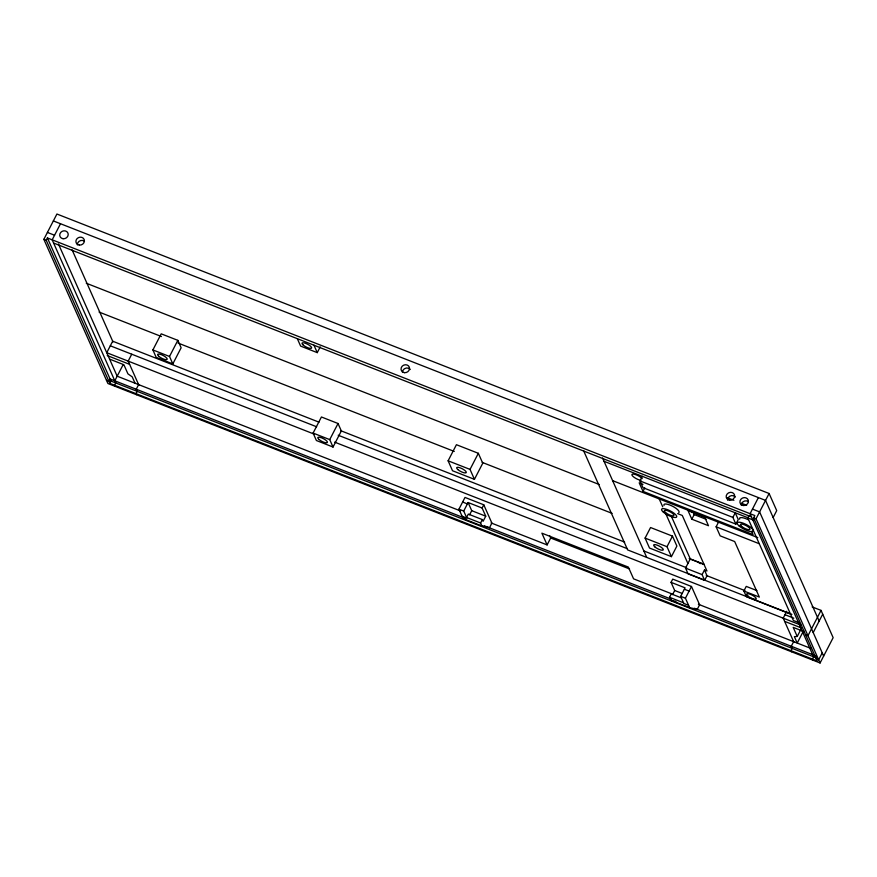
<?xml version="1.0" encoding="UTF-8"?>
<svg xmlns="http://www.w3.org/2000/svg" width="877" height="877" viewBox="0 0 877 877"><rect width="100%" height="100%" fill="white"/><g stroke="black" fill="none" stroke-linecap="round" stroke-linejoin="round"><path stroke-width="1.32" d="M812.157 606.906L821.036 610.392L833.15 637.667L820.083 662.979L107.893 383.501L43.85 239.333L56.917 214.021L769.107 493.499L776.715 510.611L773.152 517.518M46.229 240.265L47.424 237.963L754.845 515.566L753.661 517.868L817.232 660.973L109.8 383.37L46.229 240.265L43.85 239.333M60.502 223.734L52.181 239.838L115.753 382.942L114.558 385.244L115.04 386.308M109.8 383.37L110.984 381.067L47.424 237.963M114.799 380.804L123.12 364.7M131.736 354.22L128.174 361.116L138.939 385.343M152.894 349.934L161.204 333.83L177.834 340.353L181.133 347.785L172.824 363.889L156.194 357.367L152.894 349.934L169.513 356.457L172.824 363.889M138.61 384.619L136.242 389.213L137.185 391.35L136.001 393.652L136.472 394.727M169.513 356.457L177.834 340.353M297.325 338.675L300.625 346.108L317.255 352.631L320.226 346.886M313.1 433.085L321.42 416.981L338.04 423.503L341.339 430.936L333.03 447.04L316.4 440.517L313.1 433.085L329.73 439.607L333.03 447.04M329.73 439.607L338.04 423.503M448.114 460.809L456.424 444.705L478.338 453.299L482.745 463.231L474.435 479.335L452.521 470.741L448.114 460.809L470.028 469.403L474.435 479.335M470.028 469.403L478.338 453.299M458.945 509.175L465.007 497.434L483.775 504.801L491.887 523.076L489.519 527.68L481.901 525.948L463.133 518.581L458.945 509.175L463.714 511.05L466.86 518.132L462.102 516.268M463.714 511.05L468.11 502.532L482.109 508.024L485.737 516.18L483.095 521.3L482.339 519.59L468.329 514.097L466.575 517.496L480.585 522.988L481.901 525.948M469.623 514.777L471.727 510.688L468.11 502.532M482.109 508.024L483.775 504.801M480.585 522.988L482.339 519.59M491.12 522.944L547.116 544.913L550.679 538.007L549.638 535.661M735.869 524.117L732.887 517.397L735.255 512.793L738.248 519.513L735.869 524.117L642.984 487.667L639.991 480.936L642.37 476.332M751.622 531.352L753.047 534.553L642.994 491.372L644.781 487.919M645.099 538.105L650.559 527.526L672.473 536.121L676.88 546.053L671.42 556.643L649.506 548.037L645.099 538.105L667.013 546.711L671.42 556.643M667.013 546.711L672.473 536.121M691.81 519.195L688.017 510.644L704.691 517.189L708.484 525.729L691.81 519.195L694.189 514.591L693.104 512.146M682.317 593.499L674.687 590.495L671.058 582.339L672.725 579.116L691.493 586.483L699.605 604.757L697.237 609.362L689.618 607.629L670.839 600.263L669.535 597.303L671.289 593.904L681.473 597.906M704.637 580.344L702.093 574.61L704.472 570.006L707.015 575.74L704.637 580.344L688.072 573.843L685.529 568.11L690.276 558.901L671.091 515.709M672.571 594.595L674.687 590.495M756.95 590.605L746.239 586.395L743.86 590.999L759.339 597.073L734.674 541.548L720.149 535.847L716.125 526.803L718.504 522.199M688.588 605.305L683.819 603.442L680.673 596.349L685.069 587.831L671.058 582.339M689.618 607.629L685.43 598.224L691.493 586.483M799.353 622.834L793.356 620.488L747.796 517.912L748.958 515.665M758.397 497.588L750.087 513.703L813.648 656.807L812.464 659.109L812.935 660.173M820.083 662.979L756.04 518.8L769.107 493.499M786.768 611.258L783.205 618.164L793.97 642.381M793.641 641.657L791.262 646.261L792.216 648.388L791.032 650.69L791.503 651.764M803.157 631.55L797.215 643.06L794.376 636.658L797.237 636.461L800.8 629.554M821.036 610.392L807.969 635.704L805.59 634.762M813.209 632.58L822.714 614.174M822.22 652.872L818.658 659.778L816.279 658.835M463.133 518.581L465.665 519.162M670.839 600.263L675.926 601.414M53.354 220.927L765.544 500.394L819.151 621.069M727.548 497.796L733.917 500.296M741.558 503.288L746.656 505.295M47.413 232.427L54.56 235.233M752.466 509.098L759.603 511.905L823.646 656.073M53.607 243.039L751.512 516.904M753.661 517.868L756.04 518.8M604.034 461.291L747.96 517.77M747.796 517.912L753.792 520.269M639.991 480.936L732.887 517.397M642.994 484.312L639.201 482.821L642.994 491.372M612.628 480.651L757.816 537.623M694.189 514.591L706.095 519.261M716.125 526.803L759.263 543.729M677.647 513.626L682.284 515.457L706.95 570.982L704.472 570.006M86.286 283.227L599.309 484.542M99.09 312.059L161.467 336.538M178.02 343.039L454.264 451.436M482.273 462.42L612.113 513.374M690.276 558.901L704.253 564.393M689.147 558.638L703.102 564.108M318.998 422.166L112.684 341.208L106.742 352.707L314.24 434.137M340.649 430.662L624.643 542.107M643.861 550.953L686.669 567.759M706.259 575.444L744.979 590.638M685.529 568.11L702.093 574.61M110.305 345.801L316.619 426.77M338.193 435.233L627.472 548.75M791.909 614.382L627.669 549.934L583.534 450.57M790.495 614.032L746.404 596.733L743.86 590.999M784.992 614.711L793.817 618.175M334.63 442.129L800.865 625.093M107.235 355.547L129.599 364.328M784.63 621.365L801.019 627.8M802.006 630.596L804.395 631.528M109.592 359.121L123.876 364.722L127.932 373.854L132.219 376.858L135.036 383.216M802.729 631.111L793.203 627.373L797.237 636.461M462.628 502.039L467.397 503.913M684.356 589.212L689.114 591.087M550.679 538.007L629.511 568.943M471.727 510.688L485.737 516.18M680.673 596.349L685.43 598.224M460.578 510.962L117.178 376.2L58.43 243.949M672.955 594.299L633.578 578.842L628.36 567.101L541.898 533.172L547.116 544.913M698.366 604.264L811.302 648.585M669.535 597.303L683.534 602.795M463.758 517.737L110.042 378.941L108.847 381.232L106.468 380.3M484.148 525.74L671.475 599.254M694.42 608.254L816.279 656.073M110.984 381.067L816.038 657.739M659.219 498.936L662.727 506.84M665.424 512.913L687.897 563.505M602.587 458.046L646.722 557.41M313.955 345.198L317.255 352.631M72.1 249.857L113.001 341.92M727.592 500.054A4.33 3.903 -24 0 1 735.397 497.062M402.466 372.462A4.33 3.903 -24 0 1 410.272 369.48M77.329 244.88A4.33 3.903 -24 0 1 84.4 241.164M741.328 505.327A4.33 3.903 -24 0 1 748.399 501.611M640.901 480.355A6.062 1.743 27.3 0 1 632.92 476.343A6.062 1.743 27.3 0 1 634.477 474.26A6.062 1.743 27.3 0 1 642.194 478.634M739.651 519.184A9.022 2.598 27.3 0 1 748.125 519.666M699.254 563.242A5.405 1.557 27.3 0 1 700.449 563.648M664.021 505.503A8.507 2.445 27.3 0 1 672.012 505.963A8.507 2.445 27.3 0 1 678.743 512.672M654.823 546.864A5.405 1.557 27.3 0 0 663.067 550.098A5.405 1.557 27.3 0 0 657.52 545.275A5.405 1.557 27.3 0 0 654.823 546.864M729.576 500.241A4.33 3.903 -24 0 0 734.466 494.749A4.33 3.903 -24 0 0 727.23 493.904A4.33 3.903 -24 0 0 729.576 500.241M404.44 372.659A4.33 3.903 -24 0 0 409.329 367.167A4.33 3.903 -24 0 0 402.104 366.312A4.33 3.903 -24 0 0 404.44 372.659M79.314 245.078A4.33 3.903 -24 0 0 84.203 239.585A4.33 3.903 -24 0 0 76.968 238.73A4.33 3.903 -24 0 0 79.314 245.078M63.111 238.719A4.33 3.903 -24 0 0 68 233.227A4.33 3.903 -24 0 0 60.776 232.372A4.33 3.903 -24 0 0 63.111 238.719M743.312 505.514A4.33 3.903 -24 0 0 748.202 500.022A4.33 3.903 -24 0 0 740.966 499.177A4.33 3.903 -24 0 0 743.312 505.514M457.838 469.568A5.405 1.557 27.3 0 0 466.093 472.802A5.405 1.557 27.3 0 0 460.535 467.978A5.405 1.557 27.3 0 0 457.838 469.568M741.558 526.321A5.405 1.557 27.3 0 0 749.813 529.555A5.405 1.557 27.3 0 0 744.266 524.742A5.405 1.557 27.3 0 0 741.558 526.321M739.136 525.981A9.022 2.598 27.3 0 0 752.904 531.385A9.022 2.598 27.3 0 0 743.641 523.339A9.022 2.598 27.3 0 0 739.136 525.981M665.49 512.497A5.405 1.557 27.3 0 0 673.733 515.742A5.405 1.557 27.3 0 0 668.186 510.918A5.405 1.557 27.3 0 0 665.49 512.497M663.396 512.179A8.507 2.445 27.3 0 0 676.375 517.277A8.507 2.445 27.3 0 0 667.638 509.69A8.507 2.445 27.3 0 0 663.396 512.179M747.785 595.943A5.405 1.557 27.3 0 0 756.029 599.177A5.405 1.557 27.3 0 0 750.482 594.354A5.405 1.557 27.3 0 0 747.785 595.943M318.943 439.432A5.405 1.557 27.3 0 0 327.198 442.677A5.405 1.557 27.3 0 0 321.651 437.853A5.405 1.557 27.3 0 0 318.943 439.432M158.737 356.281A5.405 1.557 27.3 0 0 166.981 359.526A5.405 1.557 27.3 0 0 161.434 354.703A5.405 1.557 27.3 0 0 158.737 356.281M303.168 345.034A5.405 1.557 27.3 0 0 311.412 348.268A5.405 1.557 27.3 0 0 305.865 343.444A5.405 1.557 27.3 0 0 303.168 345.034"/></g></svg>
